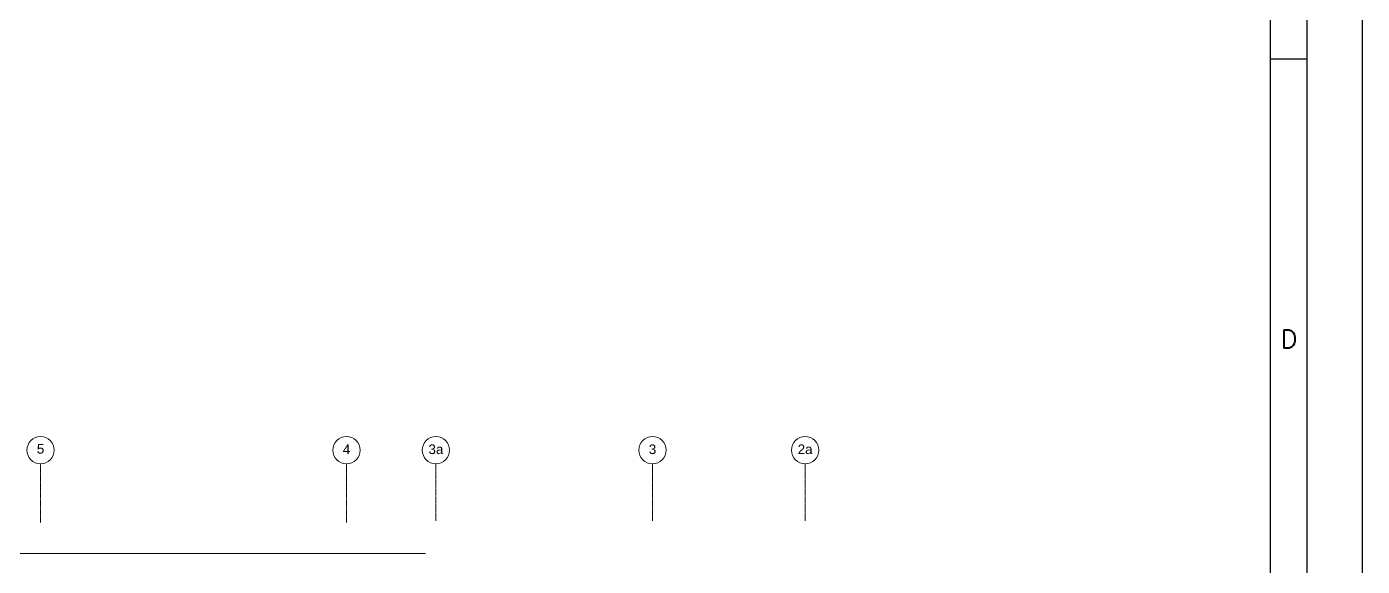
# Model space of a CAD drawing. Header units: millimetres. Extents: x 2659630 to 6742168, y -2425387 to -732288.
# Drawn here: x 3301571 to 3318682, y -1205190 to -1198279 of the extents above; entities that cross this region are included whole.
import ezdxf
from ezdxf.enums import TextEntityAlignment as Align

# ---------------------------------------------------------------- set-up
doc = ezdxf.new("R2010")
doc.units = ezdxf.units.MM
doc.linetypes.add('Grid Line', pattern=[22.225, 12.7, -3.175, 3.175, -3.175])
for name, color, linetype, lineweight in [('A-GRID-MODE', 80, 'Continuous', 0), ('A-ROOF', 6, 'Continuous', 0), ('S-GRID', 1, 'Continuous', 9)]:
    doc.layers.add(name, color=color, linetype=linetype, lineweight=lineweight)
doc.layers.add('PNA', color=8, linetype='Continuous')
doc.styles.add('Arial', font='arial.ttf', dxfattribs={"height": 123})
doc.styles.add('ROMANS', font='r.shx', dxfattribs={"width": 0.7})

# ---------------------------------------------------------------- blocks, each defined once
blk = doc.blocks.new('A1_SHEET.')
at = {"flags": 128}
blk.add_lwpolyline([(0, 0), (0, 594), (841, 594), (841, 0)], close=True, dxfattribs=at)
at = {"layer": 'PNA'}
blk.add_line((828.5, 369.95), (833.5, 369.95), dxfattribs=at)
at = {"layer": 'PNA', "color": 1}
for points in [[(7.5, 6.2), (833.5, 6.2), (833.5, 587.8), (7.5, 587.8)], [(17.5, 11.2), (828.5, 11.2), (828.5, 582.8), (17.5, 582.8)]]:
    blk.add_lwpolyline(points, close=True, dxfattribs=at)
at = {"layer": 'PNA', "style": 'ROMANS'}
blk.add_text('D', height=2.5, dxfattribs=at).set_placement((831, 331.8), align=Align.MIDDLE)
blk = doc.blocks.new('Grid - M_Grid Head - Circle-24584-GROUND FLOOR PLAN-01')
at = {"layer": 'A-GRID-MODE'}
blk.add_circle((0, 0), 3.5, dxfattribs=at)

msp = doc.modelspace()

# ---------------------------------------------------------------- linework, layer by layer
at = {"layer": 'A-ROOF', "linetype": 'Continuous'}
msp.add_line((3306678.643, -1205027.092), (3298982.1, -1205027.092), dxfattribs=at)
at = {"layer": 'S-GRID', "linetype": 'Grid Line'}
for p, q in [((3301748.642, -1203877.497), (3301748.642, -1204633.601)), ((3305668.642, -1203877.497), (3305668.642, -1204633.601)), ((3306813.642, -1204607.508), (3306813.642, -1203877.497)), ((3309588.642, -1203877.497), (3309588.642, -1204607.508)), ((3311543.642, -1204607.508), (3311543.642, -1203877.497))]:
    msp.add_line(p, q, dxfattribs=at)

# ---------------------------------------------------------------- block references
at = {"xscale": 94.00879904875153, "yscale": 94.00879904875153, "zscale": 94.00879904875153}
msp.add_blockref('A1_SHEET.', (3239620.142, -1233470.769), dxfattribs=at)
at = {"layer": 'A-GRID-MODE', "xscale": 49.99999999999998, "yscale": 49.99999999999998, "zscale": 49.99999999999998}
for p in [(3301748.642, -1203702.497), (3305668.642, -1203702.497), (3306813.642, -1203702.497), (3309588.642, -1203702.497), (3311543.642, -1203702.497)]:
    msp.add_blockref('Grid - M_Grid Head - Circle-24584-GROUND FLOOR PLAN-01', p, dxfattribs=at)

# ---------------------------------------------------------------- next in the draw order: texts
at = {"layer": 'A-GRID-MODE', "width": 114, "attachment_point": 2, "line_spacing_factor": 0.938532, "style": 'Arial', "bg_fill": 3, "box_fill_scale": 1.25, "bg_fill_color": 0, "bg_fill_transparency": 0}
for s, insert, char_height in [('5', (3301748.581, -1203624.346), 122.942), ('4', (3305668.581, -1203630.002), 122.942), ('3a', (3306813.581, -1203630.002), 122.9416), ('3', (3309588.581, -1203630.002), 122.942), ('2a', (3311543.581, -1203630.002), 122.9416)]:
    msp.add_mtext(s, dxfattribs=dict(at, insert=insert, char_height=char_height))

doc.saveas('drawing.dxf')
